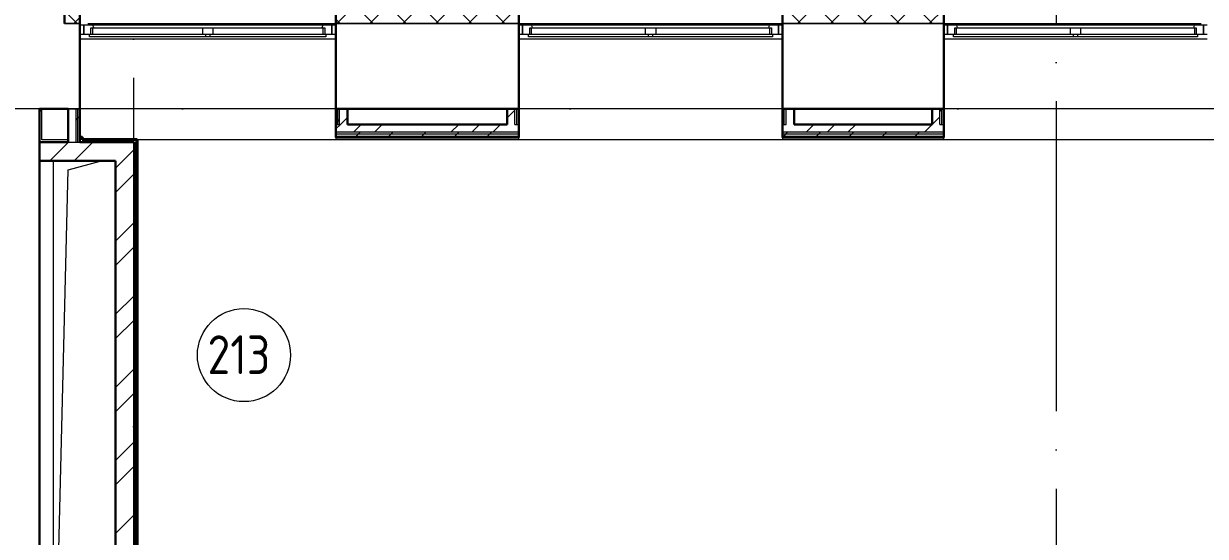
# Model space of a CAD drawing. Header units: millimetres. Extents: x -1073752 to 1436911, y -1379358 to 94781.
# Drawn here: x -1034011 to -1026391, y -1014314 to -1011006 of the extents above; entities that cross this region are included whole.
import ezdxf

# ---------------------------------------------------------------- set-up
doc = ezdxf.new("R2010")
doc.units = ezdxf.units.MM
doc.linetypes.add('ADSK_Линия сетки', pattern=[25, 20, -2.5, 0, -2.5])
for name, color, linetype, lineweight in [('_ Окна', 7, 'Continuous', 9), ('Марки помещений', 7, 'Continuous', 20), ('Ограждение', 252, 'Continuous', 9), ('Окна', 7, 'Continuous', 9), ('Оси', 252, 'Continuous', 9), ('Перекрытие', 252, 'Continuous', 18), ('Стены внутренние', 7, 'Continuous', 18), ('Стены наружные', 7, 'Continuous', 18), ('Стены штриховка', 7, 'Continuous', 9)]:
    doc.layers.add(name, color=color, linetype=linetype, lineweight=lineweight)
doc.styles.add('GOST Common_2', font='', dxfattribs={"width": 0.9, "height": 250})
doc.styles.get('GOST Common_2').set_extended_font_data('GOST type B')

# ---------------------------------------------------------------- blocks, each defined once
blk = doc.blocks.new('2 этаж')
at = {"color": 251, "lineweight": 18, "true_color": 0x636466}
for p, q in [((124961, -8089.3), (124961, -4174.3)), ((125056, -4232.4), (125269.3, -4174.3)), ((124961, -8089.3), (125056, -4232.4))]:
    blk.add_line(p, q, dxfattribs=at)
at = {"layer": '_ Окна', "color": 251, "true_color": 0x636466}
for p, q in [((125156, -3299.3), (125131, -3299.3)), ((125156, -3357.3), (125156, -3299.3)), ((126781, -3299.3), (126756, -3299.3)), ((126756, -3299.3), (126756, -3357.3)), ((127986, -3299.3), (127961, -3299.3)), ((127986, -3357.3), (127986, -3299.3)), ((129661, -3299.3), (129636, -3299.3)), ((129636, -3299.3), (129636, -3357.3)), ((130726, -3299.3), (130701, -3299.3)), ((130726, -3357.3), (130726, -3299.3)), ((132401, -3299.3), (132376, -3299.3)), ((132376, -3299.3), (132376, -3357.3)), ((125131, -3357.3), (125156, -3357.3)), ((126756, -3357.3), (126781, -3357.3)), ((127961, -3357.3), (127986, -3357.3)), ((129636, -3357.3), (129661, -3357.3)), ((130701, -3357.3), (130726, -3357.3)), ((132376, -3357.3), (132401, -3357.3))]:
    blk.add_line(p, q, dxfattribs=at)
at = {"layer": '_ Окна', "color": 251, "lineweight": 18, "true_color": 0x636466}
for p, q in [((125215.5, -3299.3), (125156, -3299.3)), ((125156, -3299.3), (125156, -3357.3)), ((125202, -3357.3), (125202, -3316.3)), ((125202, -3316.3), (125214, -3316.3)), ((125220, -3316.3), (125215.5, -3299.3)), ((126696.6, -3299.3), (126692, -3316.3)), ((126756, -3299.3), (126696.6, -3299.3)), ((126698, -3316.3), (126710, -3316.3)), ((126710, -3316.3), (126710, -3357.3)), ((126756, -3357.3), (126756, -3299.3)), ((128045.5, -3299.3), (127986, -3299.3)), ((127986, -3299.3), (127986, -3357.3)), ((128032, -3357.3), (128032, -3316.3)), ((128032, -3316.3), (128044, -3316.3)), ((128050, -3316.3), (128045.5, -3299.3)), ((129576.6, -3299.3), (129572, -3316.3)), ((129636, -3299.3), (129576.6, -3299.3)), ((129578, -3316.3), (129590, -3316.3)), ((129590, -3316.3), (129590, -3357.3)), ((129636, -3357.3), (129636, -3299.3)), ((130785.5, -3299.3), (130726, -3299.3)), ((130726, -3299.3), (130726, -3357.3)), ((130772, -3357.3), (130772, -3316.3)), ((130772, -3316.3), (130784, -3316.3)), ((130790, -3316.3), (130785.5, -3299.3)), ((132316.6, -3299.3), (132312, -3316.3)), ((132376, -3299.3), (132316.6, -3299.3)), ((132318, -3316.3), (132330, -3316.3)), ((132330, -3316.3), (132330, -3357.3)), ((132376, -3357.3), (132376, -3299.3)), ((125156, -3357.3), (125194, -3357.3)), ((126718, -3357.3), (126756, -3357.3)), ((127986, -3357.3), (128024, -3357.3)), ((129598, -3357.3), (129636, -3357.3)), ((130726, -3357.3), (130764, -3357.3)), ((132338, -3357.3), (132376, -3357.3))]:
    blk.add_line(p, q, dxfattribs=at)
at = {"layer": 'Марки помещений', "color": 251, "true_color": 0x636466}
blk.add_circle((126188.8, -5428.1), 300, dxfattribs=at)
at = {"layer": 'Ограждение', "color": 251, "true_color": 0x636466}
for p, q in [((126781, -3389.3), (125131, -3389.3)), ((129661, -3389.3), (127961, -3389.3)), ((132401, -3389.3), (130701, -3389.3)), ((124886, -4039.3), (124886, -3839.3)), ((126781, -3839.3), (125131, -3839.3)), ((129661, -3839.3), (127961, -3839.3)), ((132401, -3839.3), (130701, -3839.3)), ((126781, -4024.3), (126781, -4039.3)), ((127961, -4039.3), (127961, -4024.3)), ((129661, -4024.3), (129661, -4039.3)), ((130701, -4039.3), (130701, -4024.3)), ((125056, -4039.3), (124886, -4039.3)), ((133346.3, -4039.3), (125501, -4039.3)), ((126781, -4039.3), (125501, -4039.3)), ((125506, -9029.3), (125506, -4039.3)), ((129661, -4039.3), (127961, -4039.3)), ((132401, -4039.3), (130701, -4039.3))]:
    blk.add_line(p, q, dxfattribs=at)
at = {"layer": 'Окна', "color": 251, "true_color": 0x636466}
for p, q in [((125214, -3316.3), (125921, -3316.3)), ((125214, -3357.3), (125214, -3316.3)), ((126696.6, -3299.3), (125215.5, -3299.3)), ((125921, -3316.3), (125991, -3316.3)), ((125921, -3316.3), (125921, -3357.3)), ((125991, -3316.3), (126698, -3316.3)), ((125991, -3357.3), (125991, -3316.3)), ((126698, -3316.3), (126698, -3357.3)), ((128044, -3316.3), (128776, -3316.3)), ((128044, -3357.3), (128044, -3316.3)), ((129576.6, -3299.3), (128045.5, -3299.3)), ((128776, -3316.3), (128846, -3316.3)), ((128776, -3316.3), (128776, -3357.3)), ((128846, -3316.3), (129578, -3316.3)), ((128846, -3357.3), (128846, -3316.3)), ((129578, -3316.3), (129578, -3357.3)), ((130784, -3316.3), (131516, -3316.3)), ((130784, -3357.3), (130784, -3316.3)), ((132316.6, -3299.3), (130785.5, -3299.3)), ((131516, -3316.3), (131586, -3316.3)), ((131516, -3316.3), (131516, -3357.3)), ((131586, -3316.3), (132318, -3316.3)), ((131586, -3357.3), (131586, -3316.3)), ((132318, -3316.3), (132318, -3357.3)), ((125194, -3357.3), (125941, -3357.3)), ((125194, -3374.3), (125194, -3357.3)), ((125941, -3374.3), (125194, -3374.3)), ((125941, -3357.3), (125971, -3357.3)), ((125941, -3357.3), (125941, -3374.3)), ((125971, -3374.3), (125941, -3374.3)), ((125971, -3357.3), (126718, -3357.3)), ((125971, -3374.3), (125971, -3357.3)), ((126718, -3374.3), (125971, -3374.3)), ((126718, -3357.3), (126718, -3374.3)), ((128024, -3357.3), (128796, -3357.3)), ((128024, -3374.3), (128024, -3357.3)), ((128796, -3374.3), (128024, -3374.3)), ((128796, -3357.3), (128826, -3357.3)), ((128796, -3357.3), (128796, -3374.3)), ((128826, -3374.3), (128796, -3374.3)), ((128826, -3357.3), (129598, -3357.3)), ((128826, -3374.3), (128826, -3357.3)), ((129598, -3374.3), (128826, -3374.3)), ((129598, -3357.3), (129598, -3374.3)), ((130764, -3357.3), (131536, -3357.3)), ((130764, -3374.3), (130764, -3357.3)), ((131536, -3374.3), (130764, -3374.3)), ((131536, -3357.3), (131566, -3357.3)), ((131536, -3357.3), (131536, -3374.3)), ((131566, -3374.3), (131536, -3374.3)), ((131566, -3357.3), (132338, -3357.3)), ((131566, -3374.3), (131566, -3357.3)), ((132338, -3374.3), (131566, -3374.3)), ((132338, -3357.3), (132338, -3374.3))]:
    blk.add_line(p, q, dxfattribs=at)
at = {"layer": 'Оси', "color": 251, "linetype": 'ADSK_Линия сетки', "ltscale": 100, "true_color": 0x636466}
for p, q in [((131426, 33711.4), (131426, -32265.4)), ((125476, -1139.3), (125476, -32265.4)), ((170543.3, -3839.3), (93565.9, -3839.3))]:
    blk.add_line(p, q, dxfattribs=at)
at = {"layer": 'Перекрытие', "color": 251, "ltscale": 100, "true_color": 0x636466}
blk.add_line((124961, -8089.3), (124961, -4174.3), dxfattribs=at)
at = {"layer": 'Стены внутренние', "color": 251, "lineweight": 30, "true_color": 0x636466}
for p, q in [((125031, -3289.3), (125031, -3137.3)), ((125131, -3289.3), (125131, -3137.3)), ((126781, -3137.3), (126781, -3289.3)), ((127961, -3289.3), (127961, -3137.3)), ((129661, -3137.3), (129661, -3289.3)), ((130701, -3289.3), (130701, -3137.3)), ((125131, -3839.3), (125131, -3289.3)), ((126781, -3289.3), (126781, -3839.3)), ((127961, -3839.3), (127961, -3289.3)), ((129661, -3289.3), (129661, -3839.3)), ((130701, -3839.3), (130701, -3289.3)), ((125056, -3839.3), (124871, -3839.3)), ((124871, -4054.3), (124871, -3839.3)), ((126856, -3839.3), (127886, -3839.3)), ((129736, -3839.3), (130626, -3839.3)), ((124871, -8089.3), (124871, -4174.3))]:
    blk.add_line(p, q, dxfattribs=at)
at = {"layer": 'Стены внутренние', "color": 251, "linetype": 'Continuous', "lineweight": 9, "true_color": 0x636466}
for p, q in [((126788.8, -3289.3), (126938.8, -3139.3)), ((127022.3, -3289.3), (126872.3, -3139.3)), ((127000.9, -3289.3), (127150.9, -3139.3)), ((127234.5, -3289.3), (127084.5, -3139.3)), ((127213.1, -3289.3), (127363.1, -3139.3)), ((127446.6, -3289.3), (127296.6, -3139.3)), ((127425.2, -3289.3), (127575.2, -3139.3)), ((127658.7, -3289.3), (127508.7, -3139.3)), ((127637.3, -3289.3), (127787.3, -3139.3)), ((127870.8, -3289.3), (127720.8, -3139.3)), ((127849.5, -3289.3), (127959, -3179.7)), ((129780, -3289.3), (129663, -3172.2)), ((129758.6, -3289.3), (129908.6, -3139.3)), ((129992.2, -3289.3), (129842.2, -3139.3)), ((129970.8, -3289.3), (130120.8, -3139.3)), ((130204.3, -3289.3), (130054.3, -3139.3)), ((130182.9, -3289.3), (130332.9, -3139.3)), ((130416.4, -3289.3), (130266.4, -3139.3)), ((130395, -3289.3), (130545, -3139.3)), ((130628.6, -3289.3), (130478.6, -3139.3)), ((130607.2, -3289.3), (130699, -3197.4)), ((125113.1, -3289.3), (125031, -3207.1)), ((125091.7, -3289.3), (125131, -3250)), ((126810.2, -3289.3), (126781, -3260.1))]:
    blk.add_line(p, q, dxfattribs=at)
at = {"layer": 'Стены внутренние', "color": 251, "true_color": 0x636466}
for p, q in [((125131, -3289.3), (125031, -3289.3)), ((125031, -3289.3), (125131, -3289.3)), ((125183, -3289.3), (132361, -3289.3)), ((127961, -3289.3), (126781, -3289.3)), ((130701, -3289.3), (129661, -3289.3)), ((125056, -3839.3), (125131, -3839.3))]:
    blk.add_line(p, q, dxfattribs=at)
at = {"layer": 'Стены наружные', "color": 251, "true_color": 0x636466}
for p in [(124878.5, -3839.3), (124886, -3854.3)]:
    blk.add_line(p, (124878.5, -3854.3), dxfattribs=at)
at = {"layer": 'Стены наружные', "color": 251, "lineweight": 30, "true_color": 0x636466}
for p, q in [((125056, -3839.3), (125056, -4054.3)), ((125131, -3839.3), (125131, -4054.3)), ((126781, -3839.3), (126781, -4024.3)), ((126856, -3839.3), (126781, -3839.3)), ((126856, -3939.3), (126856, -3839.3)), ((127886, -3839.3), (127886, -3939.3)), ((127961, -3839.3), (127886, -3839.3)), ((127961, -4024.3), (127961, -3839.3)), ((129661, -3839.3), (129661, -4024.3)), ((129736, -3839.3), (129661, -3839.3)), ((129736, -3939.3), (129736, -3839.3)), ((130626, -3839.3), (130626, -3939.3)), ((130701, -3839.3), (130626, -3839.3)), ((130701, -4024.3), (130701, -3839.3)), ((127886, -3939.3), (126856, -3939.3)), ((130626, -3939.3), (129736, -3939.3)), ((125146, -4019.3), (125131, -4019.3)), ((125146, -4019.3), (125146, -4039.3)), ((125151, -4024.3), (125146, -4024.3)), ((125151, -4034.3), (125151, -4024.3)), ((125501, -4034.3), (125151, -4034.3)), ((125501, -9029.3), (125501, -4034.3)), ((126781, -4024.3), (127961, -4024.3)), ((129661, -4024.3), (130701, -4024.3)), ((125056, -4054.3), (124871, -4054.3)), ((124871, -4054.3), (124871, -4174.3)), ((125481, -4054.3), (125131, -4054.3)), ((125496, -4039.3), (125146, -4039.3)), ((125481, -9029.3), (125481, -4054.3)), ((125496, -9029.3), (125496, -4039.3)), ((124871, -4174.3), (125361, -4174.3)), ((125361, -4174.3), (125361, -8089.3))]:
    blk.add_line(p, q, dxfattribs=at)
at = {"layer": 'Стены наружные', "color": 251, "linetype": 'Continuous', "lineweight": 9, "true_color": 0x636466}
for p, q in [((127886, -3897.1), (127936, -3847.1)), ((130676, -3856.8), (130688.5, -3844.3)), ((130688.5, -3844.3), (130693.6, -3839.3)), ((125106, -3911.4), (125118.5, -3898.9)), ((125118.5, -3898.9), (125131, -3886.4)), ((126781, -3933.4), (126793.5, -3920.9)), ((126781, -3968.9), (126810.7, -3939.3)), ((126793.5, -3920.9), (126806, -3908.4)), ((126810.7, -3939.3), (126856, -3893.9)), ((126895.6, -3989.3), (126945.6, -3939.3)), ((127030.5, -3989.3), (127080.5, -3939.3)), ((127524, -3989.3), (127574, -3939.3)), ((127658.9, -3989.3), (127708.9, -3939.3)), ((127793.9, -3989.3), (127843.9, -3939.3)), ((129814, -3989.3), (129864, -3939.3)), ((129948.9, -3989.3), (129998.9, -3939.3)), ((130083.8, -3989.3), (130133.8, -3939.3)), ((130577.3, -3989.3), (130627.3, -3939.3)), ((130627.3, -3939.3), (130676, -3890.5)), ((125190.3, -4039.3), (125195.3, -4034.3)), ((125261, -4039.3), (125266, -4034.3)), ((125331.7, -4039.3), (125336.7, -4034.3)), ((125402.4, -4039.3), (125407.4, -4034.3)), ((125473.1, -4039.3), (125478.1, -4034.3)), ((126831.6, -4024.3), (126836.6, -4019.3)), ((126902.3, -4024.3), (126907.3, -4019.3)), ((126912.3, -4014.3), (126924.8, -4001.8)), ((126924.8, -4001.8), (126937.3, -3989.3)), ((126973, -4024.3), (126978, -4019.3)), ((127043.7, -4024.3), (127048.7, -4019.3)), ((127114.5, -4024.3), (127119.5, -4019.3)), ((127119.5, -4019.3), (127124.5, -4014.3)), ((127124.5, -4014.3), (127137, -4001.8)), ((127137, -4001.8), (127149.5, -3989.3)), ((127185.2, -4024.3), (127190.2, -4019.3)), ((127255.9, -4024.3), (127260.9, -4019.3)), ((127326.6, -4024.3), (127331.6, -4019.3)), ((127336.6, -4014.3), (127349.1, -4001.8)), ((127349.1, -4001.8), (127361.6, -3989.3)), ((127397.3, -4024.3), (127402.3, -4019.3)), ((127468, -4024.3), (127473, -4019.3)), ((127538.7, -4024.3), (127543.7, -4019.3)), ((127543.7, -4019.3), (127548.7, -4014.3)), ((127548.7, -4014.3), (127561.2, -4001.8)), ((127561.2, -4001.8), (127573.7, -3989.3)), ((127609.4, -4024.3), (127614.4, -4019.3)), ((127680.1, -4024.3), (127685.1, -4019.3)), ((127750.9, -4024.3), (127755.9, -4019.3)), ((127760.9, -4014.3), (127773.4, -4001.8)), ((127773.4, -4001.8), (127785.9, -3989.3)), ((127821.6, -4024.3), (127826.6, -4019.3)), ((127892.3, -4024.3), (127897.3, -4019.3)), ((129661, -4023.3), (129665, -4019.3)), ((129665, -4019.3), (129670, -4014.3)), ((129670, -4014.3), (129682.5, -4001.8)), ((129682.5, -4001.8), (129695, -3989.3)), ((129730.8, -4024.3), (129735.8, -4019.3)), ((129801.5, -4024.3), (129806.5, -4019.3)), ((129872.2, -4024.3), (129877.2, -4019.3)), ((129882.2, -4014.3), (129894.7, -4001.8)), ((129894.7, -4001.8), (129907.2, -3989.3)), ((129942.9, -4024.3), (129947.9, -4019.3)), ((130013.6, -4024.3), (130018.6, -4019.3)), ((130084.3, -4024.3), (130089.3, -4019.3)), ((130089.3, -4019.3), (130094.3, -4014.3)), ((130094.3, -4014.3), (130106.8, -4001.8)), ((130106.8, -4001.8), (130119.3, -3989.3)), ((130155, -4024.3), (130160, -4019.3)), ((130225.7, -4024.3), (130230.7, -4019.3)), ((130296.4, -4024.3), (130301.4, -4019.3)), ((130306.4, -4014.3), (130318.9, -4001.8)), ((130318.9, -4001.8), (130331.4, -3989.3)), ((130367.2, -4024.3), (130372.2, -4019.3)), ((130437.9, -4024.3), (130442.9, -4019.3)), ((130508.6, -4024.3), (130513.6, -4019.3)), ((130513.6, -4019.3), (130518.6, -4014.3)), ((130518.6, -4014.3), (130531.1, -4001.8)), ((130531.1, -4001.8), (130543.6, -3989.3)), ((130579.3, -4024.3), (130584.3, -4019.3)), ((130650, -4024.3), (130655, -4019.3)), ((124937, -4174.3), (125057, -4054.3)), ((125094.2, -4174.3), (125214.2, -4054.3)), ((125361, -4221.7), (125481, -4101.7)), ((125496, -4087.1), (125501, -4082.1)), ((125496, -4157.8), (125501, -4152.8)), ((125361, -4378.9), (125481, -4258.9)), ((125496, -4228.5), (125501, -4223.5)), ((125496, -4299.2), (125501, -4294.2)), ((125496, -4369.9), (125501, -4364.9)), ((125496, -4440.6), (125501, -4435.6)), ((125496, -4511.3), (125501, -4506.3)), ((125361, -4693.2), (125481, -4573.2)), ((125496, -4582), (125501, -4577)), ((125496, -4652.8), (125501, -4647.8)), ((125496, -4723.5), (125501, -4718.5)), ((125361, -4850.3), (125481, -4730.3)), ((125496, -4794.2), (125501, -4789.2)), ((125496, -4864.9), (125501, -4859.9)), ((125496, -4935.6), (125501, -4930.6)), ((125496, -5006.3), (125501, -5001.3)), ((125361, -5164.6), (125481, -5044.6)), ((125496, -5077), (125501, -5072)), ((125496, -5147.7), (125501, -5142.7)), ((125361, -5321.8), (125481, -5201.8)), ((125496, -5218.4), (125501, -5213.4)), ((125496, -5289.2), (125501, -5284.2)), ((125496, -5359.9), (125501, -5354.9)), ((125496, -5430.6), (125501, -5425.6)), ((125361, -5636.1), (125481, -5516.1)), ((125496, -5501.3), (125501, -5496.3)), ((125496, -5572), (125501, -5567)), ((125496, -5642.7), (125501, -5637.7)), ((125361, -5793.3), (125481, -5673.3)), ((125496, -5713.4), (125501, -5708.4)), ((125496, -5784.1), (125501, -5779.1)), ((125496, -5854.8), (125501, -5849.8)), ((125496, -5925.5), (125501, -5920.5)), ((125361, -6107.6), (125481, -5987.6)), ((125496, -5996.3), (125501, -5991.3)), ((125496, -6067), (125501, -6062)), ((125361, -6264.7), (125481, -6144.7)), ((125496, -6137.7), (125501, -6132.7)), ((125496, -6208.4), (125501, -6203.4)), ((125496, -6279.1), (125501, -6274.1)), ((125496, -6349.8), (125501, -6344.8)), ((125361, -6579), (125481, -6459)), ((125496, -6420.5), (125501, -6415.5)), ((125496, -6491.2), (125501, -6486.2)), ((125496, -6561.9), (125501, -6556.9))]:
    blk.add_line(p, q, dxfattribs=at)
at = {"layer": 'Стены штриховка', "color": 251, "true_color": 0x636466}
for p, q in [((125106, -4054.3), (125106, -3839.3)), ((125118.5, -4054.3), (125118.5, -3839.3)), ((126793.5, -3939.3), (126793.5, -3839.3)), ((126806, -3939.3), (126806, -3839.3)), ((127936, -3939.3), (127936, -3839.3)), ((127948.5, -3939.3), (127948.5, -3839.3)), ((129673.5, -3939.3), (129673.5, -3839.3)), ((129686, -3939.3), (129686, -3839.3)), ((130676, -3939.3), (130676, -3839.3)), ((130688.5, -3939.3), (130688.5, -3839.3)), ((126781, -3939.3), (126806, -3939.3)), ((127936, -3939.3), (127961, -3939.3)), ((129661, -3939.3), (129686, -3939.3)), ((130676, -3939.3), (130701, -3939.3)), ((127961, -3989.3), (126781, -3989.3)), ((127961, -4001.8), (126781, -4001.8)), ((126781, -4014.3), (127961, -4014.3)), ((126781, -4019.3), (127961, -4019.3)), ((130701, -3989.3), (129661, -3989.3)), ((130701, -4001.8), (129661, -4001.8)), ((129661, -4014.3), (130701, -4014.3)), ((129661, -4019.3), (130701, -4019.3)), ((125056, -4054.3), (125131, -4054.3))]:
    blk.add_line(p, q, dxfattribs=at)
at = {"layer": 'Марки помещений', "color": 251, "true_color": 0x636466, "style": 'GOST Common_2', "width": 0.9}
blk.add_text('213', height=250, dxfattribs=at).set_placement((125953.9, -5550.4))

msp = doc.modelspace()

# ---------------------------------------------------------------- block references
msp.add_blockref('2 этаж', (-1158779.2, -1007716.5))

doc.saveas('drawing.dxf')
